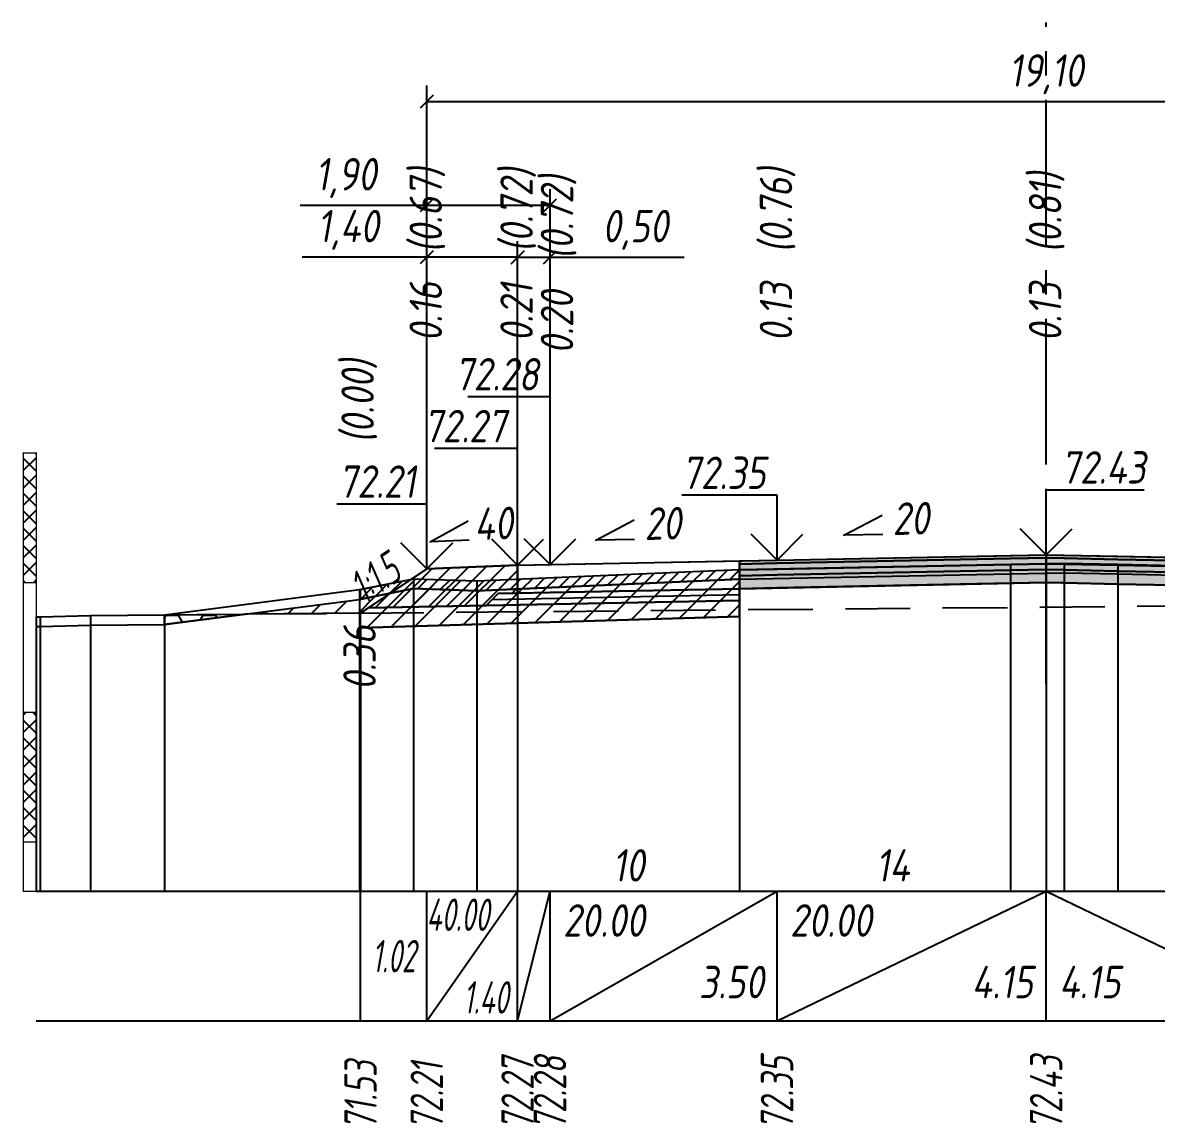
# Model space of a CAD drawing. Extents: x -717 to 1451, y -133302 to 233.
# Drawn here: x 78.9 to 166.4, y -9494.9 to -9410 of the extents above; entities that cross this region are included whole.
import ezdxf
from ezdxf.enums import TextEntityAlignment as Align

# ---------------------------------------------------------------- set-up
doc = ezdxf.new("R2010")
doc.units = 0
doc.linetypes.add('осевая2', pattern=[1.125, 0.75, -0.125, 0.125, -0.125])
doc.linetypes.add('штриховая', pattern=[0.75, 0.5, -0.25])
for name, color, linetype in [('Интерполированный поперечник', 2, 'Continuous'), ('Код_514', 1, 'Continuous'), ('Контур_0', 7, 'Continuous'), ('Контур_2521', 7, 'Continuous'), ('Контур_2564', 7, 'Continuous'), ('Контур_2660', 7, 'Continuous'), ('Контур_2665', 7, 'Continuous'), ('Контур_400', 7, 'Continuous'), ('Контур_508', 7, 'Continuous'), ('Контур_512', 7, 'Continuous'), ('Контур_513', 7, 'Continuous'), ('Контур_818', 7, 'Continuous'), ('Красный поперечник', 1, 'Continuous'), ('Линейка абсолютных высот', 7, 'Continuous'), ('Объём_2501', 7, 'Continuous'), ('Объём_2564', 7, 'Continuous'), ('Объём_2650', 7, 'Continuous'), ('Объём_2660', 7, 'Continuous'), ('Объём_2661', 7, 'Continuous'), ('Объём_2665', 7, 'Continuous'), ('Объём_2666', 7, 'Continuous'), ('Объём_2667', 7, 'Continuous'), ('Объём_2668', 7, 'Continuous'), ('Объём_2669', 7, 'Continuous'), ('Объём_2675', 7, 'Continuous'), ('Объём_2753', 7, 'Continuous'), ('Ось', 1, 'осевая2'), ('Откосы', 7, 'Continuous'), ('Отметки покрытия', 7, 'Continuous'), ('Рабочие отметки', 7, 'Continuous'), ('Рабочие отметки доп.', 7, 'Continuous'), ('Слои выравнивания', 7, 'Continuous'), ('Таблица', 7, 'Continuous'), ('Уклоны проезжей части', 7, 'Continuous'), ('Черный поперечник', 3, 'Continuous')]:
    doc.layers.add(name, color=color, linetype=linetype)
for name, color, linetype, true_color in [('Контур_2540', 2, 'Continuous', 0xffff00), ('Контур_2560', 2, 'Continuous', 0xffff00), ('Контур_2561', 7, 'Continuous', 0xff8040), ('Контур_2562', 3, 'Continuous', 0x00ff00), ('Контур_2563', 7, 'Continuous', 0xff8000), ('Контур_2570', 7, 'Continuous', 0x80ff00), ('Контур_2725', 7, 'Continuous', 0x323232), ('Контур_2736', 4, 'Continuous', 0x00ffff), ('Контур_2737', 4, 'Continuous', 0x00ffff), ('Контур_2738', 4, 'Continuous', 0x00ffff), ('Контур_2739', 4, 'Continuous', 0x00ffff), ('Контур_2741', 4, 'Continuous', 0x00ffff), ('Контур_2742', 4, 'Continuous', 0x00ffff), ('Контур_2743', 4, 'Continuous', 0x00ffff), ('Контур_2744', 7, 'Continuous', 0xa4ffff), ('Контур_2745', 7, 'Continuous', 0xa4ffff), ('Контур_2747', 4, 'Continuous', 0x00ffff), ('Контур_2748', 4, 'Continuous', 0x00ffff), ('Контур_2749', 4, 'Continuous', 0x00ffff), ('Контур_2750', 4, 'Continuous', 0x00ffff), ('Контур_2751', 4, 'Continuous', 0x00ffff), ('Контур_2752', 4, 'Continuous', 0x00ffff), ('Контур_2760', 7, 'Continuous', 0x323232), ('Контур_2761', 7, 'Continuous', 0x323232), ('Контур_2762', 7, 'Continuous', 0x323232), ('Контур_2763', 7, 'Continuous', 0x323232), ('Контур_402', 7, 'Continuous', 0xff6464), ('Контур_703', 4, 'Continuous', 0x00ffff), ('Контур_705', 4, 'Continuous', 0x00ffff), ('Контур_707', 4, 'Continuous', 0x00ffff), ('Контур_720', 131, 'Continuous', 0xaaffff), ('Объём_2500', 7, 'Continuous', 0xc0c0c0), ('Объём_2520', 7, 'Continuous', 0x80ffff), ('Объём_2540', 2, 'Continuous', 0xffff00), ('Объём_2560', 2, 'Continuous', 0xffff00), ('Объём_2561', 7, 'Continuous', 0xff8040), ('Объём_2562', 3, 'Continuous', 0x00ff00), ('Объём_2563', 7, 'Continuous', 0xff8000), ('Объём_2570', 7, 'Continuous', 0x80ff00), ('Объём_2600', 7, 'Continuous', 0x808000), ('Объём_2746', 2, 'Continuous', 0xffff00)]:
    doc.layers.add(name, color=color, linetype=linetype, true_color=true_color)
doc.styles.get("Standard").update_dxf_attribs({"font": 'txt', "height": 2.5})
doc.styles.add('М', font='romand.shx', dxfattribs={"width": 0.8, "oblique": 10, "height": 2.5})
doc.dimstyles.new('ISO-25', dxfattribs={"dimtxt": 2.5, "dimasz": 2.5, "dimexe": 1.25, "dimexo": 0.625, "dimtad": 1, "dimtxsty": 'Standard', "dimcen": 2.5, "dimadec": 0, "dimazin": 0, "dimtfac": 1, "dimtmove": 0, "dimatfit": 3, "dimfxl": 1, "dimarcsym": 0})

# ---------------------------------------------------------------- blocks, each defined once
blk = doc.blocks.new('_Oblique')
at = {"color": 0, "linetype": 'ByBlock', "lineweight": -2}
blk.add_line((-0.5, -0.5), (0.5, 0.5), dxfattribs=at)
blk = doc.blocks.new('*D210')
at = {"color": 0, "lineweight": -2, "transparency": 16777216}
for p, q in [((110.108, -9451.576), (110.108, -9426.856)), ((117.108, -9451.296), (117.108, -9426.856)), ((110.108, -9428.106), (100.503, -9428.106)), ((117.108, -9428.106), (110.108, -9428.106))]:
    blk.add_line(p, q, dxfattribs=at)
at = {"layer": 'Defpoints', "color": 0, "transparency": 16777216}
for p in [(117.108, -9428.106), (110.108, -9452.201), (117.108, -9451.921)]:
    blk.add_point(p, dxfattribs=at)
at = {"color": 0, "lineweight": -2, "transparency": 16777216, "rotation": 180}
blk.add_blockref('_Oblique', (110.108, -9428.106), dxfattribs=at)
at = {"color": 0, "lineweight": -2, "transparency": 16777216}
blk.add_blockref('_Oblique', (117.108, -9428.106), dxfattribs=at)
at = {"color": 0, "transparency": 16777216, "insert": (104.043, -9425.993), "char_height": 2.5, "width": 8.75, "attachment_point": 5, "style": 'М'}
blk.add_mtext('1,40', dxfattribs=at)
blk = doc.blocks.new('*D212')
at = {"color": 0, "lineweight": -2, "transparency": 16777216}
for p, q in [((117.108, -9451.296), (117.108, -9426.856)), ((119.608, -9451.246), (119.608, -9426.856)), ((117.108, -9428.106), (119.608, -9428.106)), ((119.608, -9428.106), (129.95, -9428.106))]:
    blk.add_line(p, q, dxfattribs=at)
at = {"layer": 'Defpoints', "color": 0, "transparency": 16777216}
for p in [(119.608, -9428.106), (117.108, -9451.921), (119.608, -9451.871)]:
    blk.add_point(p, dxfattribs=at)
at = {"color": 0, "lineweight": -2, "transparency": 16777216, "rotation": 180}
blk.add_blockref('_Oblique', (117.108, -9428.106), dxfattribs=at)
at = {"color": 0, "lineweight": -2, "transparency": 16777216}
blk.add_blockref('_Oblique', (119.608, -9428.106), dxfattribs=at)
at = {"color": 0, "transparency": 16777216, "insert": (126.189, -9425.993), "char_height": 2.5, "width": 9.16667, "attachment_point": 5, "style": 'М'}
blk.add_mtext('0,50', dxfattribs=at)
blk = doc.blocks.new('*D215')
at = {"color": 0, "lineweight": -2, "transparency": 16777216}
for p, q in [((110.108, -9451.576), (110.108, -9422.856)), ((119.608, -9451.246), (119.608, -9422.856)), ((110.108, -9424.106), (100.335, -9424.106)), ((119.608, -9424.106), (110.108, -9424.106))]:
    blk.add_line(p, q, dxfattribs=at)
at = {"layer": 'Defpoints', "color": 0, "transparency": 16777216}
for p in [(119.608, -9424.106), (110.108, -9452.201), (119.608, -9451.871)]:
    blk.add_point(p, dxfattribs=at)
at = {"color": 0, "lineweight": -2, "transparency": 16777216, "rotation": 180}
blk.add_blockref('_Oblique', (110.108, -9424.106), dxfattribs=at)
at = {"color": 0, "lineweight": -2, "transparency": 16777216}
blk.add_blockref('_Oblique', (119.608, -9424.106), dxfattribs=at)
at = {"color": 0, "transparency": 16777216, "insert": (103.875, -9421.993), "char_height": 2.5, "width": 8.75, "attachment_point": 5, "style": 'М'}
blk.add_mtext('1,90', dxfattribs=at)
blk = doc.blocks.new('*D216')
at = {"color": 0, "lineweight": -2, "transparency": 16777216}
for p, q in [((110.108, -9451.576), (110.108, -9414.856)), ((205.608, -9451.576), (205.608, -9414.856)), ((110.108, -9416.106), (205.608, -9416.106))]:
    blk.add_line(p, q, dxfattribs=at)
at = {"layer": 'Defpoints', "color": 0, "transparency": 16777216}
for p in [(205.608, -9416.106), (110.108, -9452.201), (205.608, -9452.201)]:
    blk.add_point(p, dxfattribs=at)
at = {"color": 0, "lineweight": -2, "transparency": 16777216, "rotation": 180}
blk.add_blockref('_Oblique', (110.108, -9416.106), dxfattribs=at)
at = {"color": 0, "lineweight": -2, "transparency": 16777216}
blk.add_blockref('_Oblique', (205.608, -9416.106), dxfattribs=at)
at = {"color": 0, "transparency": 16777216, "insert": (157.858, -9413.993), "char_height": 2.5, "width": 10.41667, "attachment_point": 5, "style": 'М'}
blk.add_mtext('19,10', dxfattribs=at)

msp = doc.modelspace()

# ---------------------------------------------------------------- hatches: boundary and pattern name
at = {"layer": 'Линейка абсолютных высот'}
h = msp.add_hatch(dxfattribs=at)
h.set_pattern_fill('ANSI37', scale=0.3, style=0)
h.paths.add_polyline_path([(80, -9453.193), (80, -9443.193), (79, -9443.193), (79, -9453.193)])
h = msp.add_hatch(dxfattribs=at)
h.set_pattern_fill('ANSI37', scale=0.3, style=0)
h.paths.add_polyline_path([(80, -9473.193), (80, -9463.193), (79, -9463.193), (79, -9473.193)])
at = {"layer": 'Объём_2563'}
h = msp.add_hatch(dxfattribs=at)
h.set_pattern_fill('ANSI31', color=256, scale=0.3)
h.paths.add_polyline_path([(110.108, -9452.138), (117.108, -9451.858), (117.108, -9454.008), (115.608, -9454.038), (114.689, -9454.957), (105.608, -9455.138)])
at = {"layer": 'Объём_2570'}
h = msp.add_hatch(dxfattribs=at)
h.set_pattern_fill('ANSI31', color=256, scale=0.2)
h.paths.add_polyline_path([(134.211, -9452.93), (113.955, -9453.818), (109.093, -9453.649), (105, -9454.47), (105, -9453.72), (109.093, -9452.899), (113.955, -9453.068), (134.211, -9452.18)])
at = {"layer": 'Объём_2600'}
h = msp.add_hatch(dxfattribs=at)
h.set_pattern_fill('ANSI31', color=6, scale=0.4)
h.paths.add_polyline_path([(105, -9456.679), (105, -9455.543), (96.12, -9455.621), (104.912, -9454.488), (109.093, -9453.649), (113.955, -9453.818), (134.211, -9452.93), (134.211, -9455.803)])
h = msp.add_hatch(dxfattribs=at)
h.set_pattern_fill('HONEY', color=5, scale=0.3)
h.paths.add_polyline_path([(89.879, -9456.426), (89.879, -9455.676), (96.12, -9455.621)])
at = {"layer": 'Слои выравнивания'}
for color, points in [(2, [(134.211, -9451.516), (137.108, -9451.458), (155.121, -9451.098), (157.858, -9451.043), (157.858, -9451.293), (155.121, -9451.348), (137.108, -9451.708), (134.211, -9451.766)]), (3, [(134.211, -9451.766), (137.108, -9451.708), (155.121, -9451.348), (157.858, -9451.293), (157.858, -9451.743), (155.121, -9451.798), (137.108, -9452.158), (134.211, -9452.216)]), (2, [(157.858, -9451.043), (159.257, -9451.071), (163.376, -9451.154), (178.608, -9451.458), (184.381, -9451.574), (184.381, -9451.824), (178.608, -9451.708), (163.376, -9451.404), (159.257, -9451.321), (157.858, -9451.293)]), (3, [(157.858, -9451.293), (159.257, -9451.321), (163.376, -9451.404), (178.608, -9451.708), (184.381, -9451.824), (184.381, -9452.274), (178.608, -9452.158), (163.376, -9451.854), (159.257, -9451.771), (157.858, -9451.743)]), (4, [(134.211, -9452.216), (137.108, -9452.158), (155.121, -9451.798), (157.858, -9451.743), (157.858, -9452.193), (155.121, -9452.248), (137.108, -9452.608), (134.211, -9452.666)]), (5, [(134.211, -9452.666), (137.108, -9452.608), (155.121, -9452.248), (157.858, -9452.193), (157.858, -9453.193), (155.121, -9453.248), (137.108, -9453.608), (134.211, -9453.666)]), (4, [(157.858, -9451.743), (159.257, -9451.771), (163.376, -9451.854), (178.608, -9452.158), (184.381, -9452.274), (184.381, -9452.724), (178.608, -9452.608), (163.376, -9452.304), (159.257, -9452.221), (157.858, -9452.193)]), (5, [(157.858, -9452.193), (159.257, -9452.221), (163.376, -9452.304), (178.608, -9452.608), (184.381, -9452.724), (184.381, -9453.724), (178.608, -9453.608), (163.376, -9453.304), (159.257, -9453.221), (157.858, -9453.193)])]:
    msp.add_hatch(color=color, dxfattribs=at).paths.add_polyline_path(points)

# ---------------------------------------------------------------- linework, layer by layer
at = {"layer": 'Интерполированный поперечник', "linetype": 'штриховая', "ltscale": 10, "flags": 128}
msp.add_lwpolyline([(89.879, -9455.676), (213.9, -9454.591)], dxfattribs=at)
at = {"layer": 'Код_514'}
for p, q in [((105, -9487), (105, -9477)), ((110.108, -9487), (110.108, -9477)), ((110.108, -9487), (117.108, -9477)), ((117.108, -9487), (117.108, -9477)), ((117.108, -9487), (119.608, -9477)), ((119.608, -9487), (119.608, -9477)), ((119.608, -9487), (137.108, -9477)), ((137.108, -9487), (137.108, -9477)), ((137.108, -9487), (157.858, -9477)), ((157.858, -9487), (157.858, -9477)), ((157.858, -9477), (178.608, -9487))]:
    msp.add_line(p, q, dxfattribs=at)
at = {"layer": 'Контур_0', "flags": 128}
for points in [[(119.608, -9453.958), (117.108, -9454.008), (117.108, -9451.858), (134.211, -9451.516), (134.211, -9453.666), (119.608, -9453.958), (119.608, -9453.958)], [(110.108, -9452.138), (105, -9455.543), (105, -9455.543), (105, -9455.543), (105, -9455.543), (105, -9455.543), (105, -9455.543), (105, -9455.543), (105, -9455.543), (105, -9455.543), (105, -9455.543), (105, -9455.543), (105, -9455.543), (105, -9455.543), (105, -9455.543), (105, -9455.543)], [(110.108, -9452.138), (105, -9455.543), (105, -9455.543), (105, -9455.543), (105, -9455.543), (105, -9455.543), (105, -9455.543), (105, -9455.543), (105, -9455.543), (105, -9455.543), (105, -9455.543), (105, -9455.543), (105, -9455.543), (105, -9455.543), (105, -9455.543), (105, -9455.543), (105, -9455.543), (105, -9455.543), (105, -9455.543), (105, -9455.543), (105, -9455.543), (105, -9455.543), (105, -9455.543), (105, -9455.543), (105, -9455.543), (105, -9455.543), (105, -9455.543), (105, -9455.543), (105, -9455.543), (105, -9455.543)], [(105.608, -9455.138), (114.689, -9454.957), (115.608, -9454.038), (117.108, -9454.008)], [(115.608, -9454.038), (134.211, -9453.666), (134.211, -9454.566), (114.689, -9454.957), (115.608, -9454.038), (115.608, -9454.038)]]:
    msp.add_lwpolyline(points, dxfattribs=at)
at = {"layer": 'Контур_2521', "color": 250, "flags": 128}
msp.add_lwpolyline([(115.148, -9454.498), (134.211, -9454.116)], dxfattribs=at)
at = {"layer": 'Контур_2540', "flags": 128}
msp.add_lwpolyline([(105.608, -9455.138), (134.211, -9454.566), (134.211, -9455.803), (105, -9456.679), (105, -9455.543), (105.608, -9455.138), (105.608, -9455.138)], dxfattribs=at)
at = {"layer": 'Контур_2560', "flags": 128}
msp.add_lwpolyline([(110.108, -9452.138), (110.108, -9452.138), (110.108, -9452.138), (117.108, -9451.858)], dxfattribs=at)
at = {"layer": 'Контур_2561', "flags": 128}
msp.add_lwpolyline([(117.108, -9451.858), (117.108, -9451.858), (110.108, -9452.138), (110.108, -9452.138), (117.108, -9451.858)], dxfattribs=at)
at = {"layer": 'Контур_2562', "flags": 128}
msp.add_lwpolyline([(110.108, -9452.138), (110.108, -9452.138), (110.108, -9452.138), (110.108, -9452.138), (110.108, -9452.138)], dxfattribs=at)
at = {"layer": 'Контур_2563', "flags": 128}
msp.add_lwpolyline([(110.108, -9452.138), (117.108, -9451.858), (117.108, -9454.008), (115.608, -9454.038), (114.689, -9454.957), (105.608, -9455.138), (110.108, -9452.138), (110.108, -9452.138)], dxfattribs=at)
at = {"layer": 'Контур_2564', "flags": 128}
msp.add_lwpolyline([(110.108, -9452.138), (117.108, -9451.858)], dxfattribs=at)
at = {"layer": 'Контур_2570', "flags": 128}
msp.add_lwpolyline([(80, -9456.581), (80.306, -9456.576), (84.175, -9456.484), (89.879, -9456.426), (89.879, -9456.426), (104.912, -9454.488), (109.093, -9453.649), (113.955, -9453.818), (134.211, -9452.93), (155.121, -9452.515), (157.858, -9452.465), (159.257, -9452.44), (163.376, -9452.514), (184.381, -9453.011), (201.356, -9454.122), (204.824, -9454.383), (204.824, -9453.633), (206.771, -9453.781), (213.9, -9454.591), (217.213, -9454.081), (224.265, -9453.413), (231.599, -9453.553), (244.62, -9453.768)], dxfattribs=at)
at = {"layer": 'Контур_2660', "flags": 128}
msp.add_lwpolyline([(105, -9456.679), (134.211, -9455.803)], dxfattribs=at)
at = {"layer": 'Контур_2665', "flags": 128}
msp.add_lwpolyline([(110.108, -9452.138), (110.108, -9452.138)], dxfattribs=at)
at = {"layer": 'Контур_2725', "flags": 128}
msp.add_lwpolyline([(134.211, -9453.666), (137.108, -9453.608), (155.121, -9453.248), (157.858, -9453.193), (159.257, -9453.221), (163.376, -9453.304), (178.608, -9453.608), (184.381, -9453.724)], dxfattribs=at)
at = {"layer": 'Контур_2736', "flags": 128}
msp.add_lwpolyline([(110.108, -9452.138), (105, -9455.543)], dxfattribs=at)
at = {"layer": 'Контур_2737', "flags": 128}
msp.add_lwpolyline([(105, -9455.543), (105, -9455.543)], dxfattribs=at)
at = {"layer": 'Контур_2738', "flags": 128}
msp.add_lwpolyline([(105, -9455.543), (105, -9455.543)], dxfattribs=at)
at = {"layer": 'Контур_2739', "flags": 128}
msp.add_lwpolyline([(105, -9455.543), (105, -9455.543)], dxfattribs=at)
at = {"layer": 'Контур_2741', "flags": 128}
msp.add_lwpolyline([(105, -9455.543), (105, -9455.543)], dxfattribs=at)
at = {"layer": 'Контур_2742', "flags": 128}
msp.add_lwpolyline([(105, -9455.543), (105, -9455.543)], dxfattribs=at)
at = {"layer": 'Контур_2743', "flags": 128}
msp.add_lwpolyline([(105, -9455.543), (105, -9455.543)], dxfattribs=at)
at = {"layer": 'Контур_2744', "flags": 128}
msp.add_lwpolyline([(105, -9455.543), (105, -9455.543)], dxfattribs=at)
msp.add_lwpolyline([(105, -9455.543), (105, -9455.543)], dxfattribs=at)
msp.add_lwpolyline([(105, -9455.543), (105, -9455.543)], dxfattribs=at)
msp.add_lwpolyline([(105, -9455.543), (105, -9455.543)], dxfattribs=at)
msp.add_lwpolyline([(105, -9455.543), (105, -9455.543)], dxfattribs=at)
msp.add_lwpolyline([(105, -9455.543), (105, -9455.543)], dxfattribs=at)
at = {"layer": 'Контур_2745', "flags": 128}
msp.add_lwpolyline([(105, -9455.543), (105, -9455.543)], dxfattribs=at)
msp.add_lwpolyline([(105, -9455.543), (105, -9455.543)], dxfattribs=at)
msp.add_lwpolyline([(105, -9455.543), (105, -9455.543)], dxfattribs=at)
msp.add_lwpolyline([(105, -9455.543), (105, -9455.543)], dxfattribs=at)
msp.add_lwpolyline([(105, -9455.543), (105, -9455.543)], dxfattribs=at)
msp.add_lwpolyline([(105, -9455.543), (105, -9455.543)], dxfattribs=at)
at = {"layer": 'Контур_2747', "flags": 128}
msp.add_lwpolyline([(105, -9455.543), (105, -9455.543)], dxfattribs=at)
at = {"layer": 'Контур_2748', "flags": 128}
msp.add_lwpolyline([(105, -9455.543), (105, -9455.543)], dxfattribs=at)
at = {"layer": 'Контур_2749', "flags": 128}
msp.add_lwpolyline([(105, -9455.543), (105, -9455.543)], dxfattribs=at)
at = {"layer": 'Контур_2750', "flags": 128}
msp.add_lwpolyline([(105, -9455.543), (105, -9455.543)], dxfattribs=at)
at = {"layer": 'Контур_2751', "flags": 128}
msp.add_lwpolyline([(105, -9455.543), (105, -9455.543)], dxfattribs=at)
at = {"layer": 'Контур_2752', "flags": 128}
msp.add_lwpolyline([(105, -9455.543), (105, -9455.543)], dxfattribs=at)
at = {"layer": 'Контур_2760', "flags": 128}
msp.add_lwpolyline([(134.211, -9451.516), (137.108, -9451.458), (155.121, -9451.098), (157.858, -9451.043), (159.257, -9451.071), (163.376, -9451.154), (178.608, -9451.458), (184.381, -9451.574)], dxfattribs=at)
at = {"layer": 'Контур_2761', "flags": 128}
msp.add_lwpolyline([(134.211, -9451.766), (137.108, -9451.708), (155.121, -9451.348), (157.858, -9451.293), (159.257, -9451.321), (163.376, -9451.404), (178.608, -9451.708), (184.381, -9451.824)], dxfattribs=at)
at = {"layer": 'Контур_2762', "flags": 128}
msp.add_lwpolyline([(134.211, -9452.216), (137.108, -9452.158), (155.121, -9451.798), (157.858, -9451.743), (159.257, -9451.771), (163.376, -9451.854), (178.608, -9452.158), (184.381, -9452.274)], dxfattribs=at)
at = {"layer": 'Контур_2763', "flags": 128}
msp.add_lwpolyline([(134.211, -9452.666), (137.108, -9452.608), (155.121, -9452.248), (157.858, -9452.193), (159.257, -9452.221), (163.376, -9452.304), (178.608, -9452.608), (184.381, -9452.724)], dxfattribs=at)
at = {"layer": 'Контур_400', "flags": 128}
for points in [[(117.108, -9451.858), (119.608, -9451.808), (119.608, -9451.808), (119.608, -9451.808), (119.608, -9451.808), (119.608, -9451.808), (119.608, -9451.808), (137.108, -9451.458), (157.858, -9451.043)], [(157.858, -9451.043), (178.608, -9451.458), (196.108, -9451.808), (196.108, -9451.808), (196.108, -9451.808), (196.108, -9451.808), (196.108, -9451.808), (196.108, -9451.808), (198.608, -9451.858)]]:
    msp.add_lwpolyline(points, dxfattribs=at)
at = {"layer": 'Контур_402', "flags": 128}
msp.add_lwpolyline([(105, -9456.679), (134.211, -9455.803), (134.211, -9453.666), (157.858, -9453.193), (184.381, -9453.724), (184.381, -9455.889), (212.499, -9456.733)], dxfattribs=at)
at = {"layer": 'Контур_508', "flags": 128}
msp.add_lwpolyline([(105, -9456.679), (134.211, -9455.803), (134.211, -9453.666), (157.858, -9453.193), (184.381, -9453.724), (184.381, -9455.889), (212.499, -9456.733), (212.9, -9457), (214.9, -9457), (219.62, -9453.853)], dxfattribs=at)
at = {"layer": 'Контур_512', "flags": 128}
msp.add_lwpolyline([(105, -9456.679), (134.211, -9455.803)], dxfattribs=at)
at = {"layer": 'Контур_513', "flags": 128}
msp.add_lwpolyline([(105, -9456.679), (134.211, -9455.803), (134.211, -9453.666), (157.858, -9453.193), (184.381, -9453.724), (184.381, -9455.889), (212.499, -9456.733), (212.9, -9457), (214.9, -9457), (219.62, -9453.853)], dxfattribs=at)
at = {"layer": 'Контур_703', "flags": 128}
for points in [[(110.108, -9452.138), (105, -9455.543)], [(105, -9455.543), (105, -9455.543)]]:
    msp.add_lwpolyline(points, dxfattribs=at)
at = {"layer": 'Контур_705', "flags": 128}
msp.add_lwpolyline([(105, -9455.543), (105, -9455.543)], dxfattribs=at)
at = {"layer": 'Контур_707', "flags": 128}
msp.add_lwpolyline([(105, -9455.543), (105, -9455.543)], dxfattribs=at)
at = {"layer": 'Контур_720', "flags": 128}
msp.add_lwpolyline([(105, -9455.543), (105, -9455.543)], dxfattribs=at)
at = {"layer": 'Контур_818', "flags": 128}
msp.add_lwpolyline([(105, -9454.47), (109.093, -9453.649), (113.955, -9453.818), (134.211, -9452.93), (155.121, -9452.515), (157.858, -9452.465), (159.257, -9452.44), (163.376, -9452.514), (184.381, -9453.011), (201.356, -9454.122), (204.824, -9454.383), (204.824, -9453.633), (206.771, -9453.781), (213.9, -9454.591), (217.213, -9454.081), (219.62, -9453.853)], dxfattribs=at)
at = {"layer": 'Красный поперечник'}
for p, q in [((119.608, -9451.808), (137.108, -9451.458)), ((137.108, -9451.458), (157.858, -9451.043)), ((157.858, -9451.043), (178.608, -9451.458)), ((105, -9455.543), (110.108, -9452.138)), ((110.108, -9452.138), (117.108, -9451.858)), ((117.108, -9451.858), (119.608, -9451.808)), ((134.211, -9455.803), (134.211, -9477)), ((105, -9456.679), (105, -9477))]:
    msp.add_line(p, q, dxfattribs=at)
at = {"layer": 'Линейка абсолютных высот', "color": 7, "const_width": 0.1, "flags": 128}
for points in [[(80, -9453.193), (80, -9443.193), (79, -9443.193), (79, -9453.193), (80, -9453.193)], [(80, -9463.193), (80, -9453.193), (79, -9453.193), (79, -9463.193), (80, -9463.193)], [(80, -9473.193), (80, -9463.193), (79, -9463.193), (79, -9473.193), (80, -9473.193)], [(80, -9477), (80, -9473.193), (79, -9473.193), (79, -9477), (80, -9477)]]:
    msp.add_lwpolyline(points, dxfattribs=at)
at = {"layer": 'Объём_2500', "flags": 128}
msp.add_lwpolyline([(119.608, -9453.958), (117.108, -9454.008), (117.108, -9451.858), (134.211, -9451.516), (134.211, -9453.666), (119.608, -9453.958), (119.608, -9453.958)], dxfattribs=at)
at = {"layer": 'Объём_2501', "flags": 128}
for points in [[(117.108, -9451.858), (119.608, -9451.808), (119.608, -9451.808), (119.608, -9451.808), (119.608, -9451.808), (119.608, -9451.808), (119.608, -9451.808), (137.108, -9451.458), (157.858, -9451.043)], [(157.858, -9451.043), (178.608, -9451.458), (196.108, -9451.808), (196.108, -9451.808), (196.108, -9451.808), (196.108, -9451.808), (196.108, -9451.808), (196.108, -9451.808), (198.608, -9451.858)]]:
    msp.add_lwpolyline(points, dxfattribs=at)
at = {"layer": 'Объём_2520', "color": 250, "flags": 128}
msp.add_lwpolyline([(115.608, -9454.038), (134.211, -9453.666), (134.211, -9454.566), (114.689, -9454.957), (115.608, -9454.038), (115.608, -9454.038)], dxfattribs=at)
at = {"layer": 'Объём_2540', "flags": 128}
msp.add_lwpolyline([(105.608, -9455.138), (134.211, -9454.566), (134.211, -9455.803), (105, -9456.679), (105, -9455.543), (105.608, -9455.138), (105.608, -9455.138)], dxfattribs=at)
at = {"layer": 'Объём_2560', "flags": 128}
msp.add_lwpolyline([(110.108, -9452.138), (110.108, -9452.138), (110.108, -9452.138), (117.108, -9451.858)], dxfattribs=at)
at = {"layer": 'Объём_2561', "flags": 128}
msp.add_lwpolyline([(117.108, -9451.858), (117.108, -9451.858), (110.108, -9452.138), (110.108, -9452.138), (117.108, -9451.858)], dxfattribs=at)
at = {"layer": 'Объём_2562', "flags": 128}
msp.add_lwpolyline([(110.108, -9452.138), (110.108, -9452.138), (110.108, -9452.138), (110.108, -9452.138), (110.108, -9452.138)], dxfattribs=at)
at = {"layer": 'Объём_2563', "color": 250, "flags": 128}
msp.add_lwpolyline([(110.108, -9452.138), (117.108, -9451.858), (117.108, -9454.008), (115.608, -9454.038), (114.689, -9454.957), (105.608, -9455.138), (110.108, -9452.138), (110.108, -9452.138)], dxfattribs=at)
at = {"layer": 'Объём_2564', "flags": 128}
msp.add_lwpolyline([(110.108, -9452.138), (117.108, -9451.858)], dxfattribs=at)
at = {"layer": 'Объём_2570', "flags": 128}
msp.add_lwpolyline([(134.211, -9452.93), (134.211, -9452.93), (113.955, -9453.818), (109.093, -9453.649), (105, -9454.47), (105, -9453.72), (109.093, -9452.899), (113.955, -9453.068), (134.211, -9452.18), (134.211, -9452.18), (134.211, -9452.93), (134.211, -9452.93), (134.211, -9452.93)], dxfattribs=at)
at = {"layer": 'Объём_2600', "color": 5, "flags": 128}
msp.add_lwpolyline([(89.879, -9456.426), (89.879, -9455.676), (96.12, -9455.621), (89.879, -9456.426), (89.879, -9456.426)], dxfattribs=at)
at = {"layer": 'Объём_2650', "color": 6, "flags": 128}
msp.add_lwpolyline([(105, -9456.679), (105, -9455.543), (96.12, -9455.621), (104.912, -9454.488), (109.093, -9453.649), (113.955, -9453.818), (134.211, -9452.93), (134.211, -9455.803), (105, -9456.679), (105, -9456.679)], dxfattribs=at)
at = {"layer": 'Объём_2660', "flags": 128}
msp.add_lwpolyline([(105, -9456.679), (134.211, -9455.803)], dxfattribs=at)
at = {"layer": 'Объём_2661', "flags": 128}
msp.add_lwpolyline([(110.108, -9452.138), (105, -9455.543)], dxfattribs=at)
at = {"layer": 'Объём_2665', "flags": 128}
msp.add_lwpolyline([(110.108, -9452.138), (110.108, -9452.138)], dxfattribs=at)
at = {"layer": 'Объём_2666', "flags": 128}
msp.add_lwpolyline([(110.108, -9452.138), (105, -9455.543)], dxfattribs=at)
at = {"layer": 'Объём_2667', "flags": 128}
msp.add_lwpolyline([(105, -9455.543), (105, -9455.543)], dxfattribs=at)
msp.add_lwpolyline([(105, -9455.543), (105, -9455.543)], dxfattribs=at)
at = {"layer": 'Объём_2668', "flags": 128}
msp.add_lwpolyline([(105, -9455.543), (105, -9455.543)], dxfattribs=at)
msp.add_lwpolyline([(105, -9455.543), (105, -9455.543)], dxfattribs=at)
at = {"layer": 'Объём_2669', "flags": 128}
msp.add_lwpolyline([(105, -9455.543), (105, -9455.543)], dxfattribs=at)
msp.add_lwpolyline([(105, -9455.543), (105, -9455.543)], dxfattribs=at)
at = {"layer": 'Объём_2675', "flags": 128}
msp.add_lwpolyline([(105, -9455.543), (105, -9455.543)], dxfattribs=at)
msp.add_lwpolyline([(105, -9455.543), (105, -9455.543)], dxfattribs=at)
msp.add_lwpolyline([(105, -9455.543), (105, -9455.543)], dxfattribs=at)
msp.add_lwpolyline([(105, -9455.543), (105, -9455.543)], dxfattribs=at)
msp.add_lwpolyline([(105, -9455.543), (105, -9455.543)], dxfattribs=at)
msp.add_lwpolyline([(105, -9455.543), (105, -9455.543)], dxfattribs=at)
msp.add_lwpolyline([(105, -9455.543), (105, -9455.543)], dxfattribs=at)
msp.add_lwpolyline([(105, -9455.543), (105, -9455.543)], dxfattribs=at)
msp.add_lwpolyline([(105, -9455.543), (105, -9455.543)], dxfattribs=at)
msp.add_lwpolyline([(105, -9455.543), (105, -9455.543)], dxfattribs=at)
msp.add_lwpolyline([(105, -9455.543), (105, -9455.543)], dxfattribs=at)
msp.add_lwpolyline([(105, -9455.543), (105, -9455.543)], dxfattribs=at)
at = {"layer": 'Объём_2746', "flags": 128}
msp.add_lwpolyline([(109.093, -9453.649), (113.955, -9453.818), (134.211, -9452.93), (134.211, -9455.803), (105, -9456.679), (105, -9455.543), (107.303, -9454.008), (109.093, -9453.649), (109.093, -9453.649)], dxfattribs=at)
at = {"layer": 'Объём_2753', "flags": 128}
msp.add_lwpolyline([(134.211, -9451.516), (134.211, -9451.516)], dxfattribs=at)
at = {"layer": 'Ось', "ltscale": 15}
msp.add_line((157.858, -9460.971), (157.858, -9410.014), dxfattribs=at)
at = {"layer": 'Откосы', "color": 1, "flags": 128}
for points in [[(145.257, -9449.484), (142.257, -9449.544), (145.227, -9447.984)], [(113.362, -9449.936), (110.364, -9450.056), (113.302, -9448.437)], [(126.132, -9449.867), (123.132, -9449.927), (126.102, -9448.367)]]:
    msp.add_lwpolyline(points, dxfattribs=at)
at = {"layer": 'Отметки покрытия', "color": 1}
for p, q in [((119.608, -9438.858), (113.258, -9438.858)), ((119.608, -9451.808), (119.608, -9438.858)), ((117.108, -9442.858), (110.708, -9442.858)), ((117.108, -9451.858), (117.108, -9442.858)), ((157.858, -9451.043), (157.858, -9446.043)), ((157.858, -9446.043), (165.408, -9446.043)), ((110.108, -9447.138), (103.158, -9447.138)), ((110.108, -9452.138), (110.108, -9447.138)), ((137.108, -9446.458), (129.758, -9446.458)), ((137.108, -9451.458), (137.108, -9446.458)), ((119.608, -9451.808), (117.608, -9449.808)), ((119.608, -9451.808), (121.608, -9449.808)), ((137.108, -9451.458), (135.108, -9449.458)), ((137.108, -9451.458), (139.108, -9449.458)), ((157.858, -9451.043), (155.858, -9449.043)), ((157.858, -9451.043), (159.858, -9449.043)), ((110.108, -9452.138), (108.108, -9450.138)), ((110.108, -9452.138), (112.108, -9450.138)), ((117.108, -9451.858), (115.108, -9449.858)), ((117.108, -9451.858), (119.108, -9449.858))]:
    msp.add_line(p, q, dxfattribs=at)
at = {"layer": 'Слои выравнивания'}
for p, q in [((134.211, -9451.516), (134.211, -9477)), ((157.858, -9451.043), (157.858, -9477)), ((117.108, -9451.858), (117.108, -9477))]:
    msp.add_line(p, q, dxfattribs=at)
at = {"layer": 'Слои выравнивания', "color": 2, "flags": 128}
for points in [[(134.211, -9451.516), (137.108, -9451.458), (155.121, -9451.098), (157.858, -9451.043), (157.858, -9451.293), (155.121, -9451.348), (137.108, -9451.708), (134.211, -9451.766)], [(157.858, -9451.043), (159.257, -9451.071), (163.376, -9451.154), (178.608, -9451.458), (184.381, -9451.574), (184.381, -9451.824), (178.608, -9451.708), (163.376, -9451.404), (159.257, -9451.321), (157.858, -9451.293)]]:
    msp.add_lwpolyline(points, close=True, dxfattribs=at)
at = {"layer": 'Слои выравнивания', "color": 3, "flags": 128}
for points in [[(134.211, -9451.766), (137.108, -9451.708), (155.121, -9451.348), (157.858, -9451.293), (157.858, -9451.743), (155.121, -9451.798), (137.108, -9452.158), (134.211, -9452.216)], [(157.858, -9451.293), (159.257, -9451.321), (163.376, -9451.404), (178.608, -9451.708), (184.381, -9451.824), (184.381, -9452.274), (178.608, -9452.158), (163.376, -9451.854), (159.257, -9451.771), (157.858, -9451.743)]]:
    msp.add_lwpolyline(points, close=True, dxfattribs=at)
at = {"layer": 'Слои выравнивания', "color": 4, "flags": 128}
for points in [[(134.211, -9452.216), (137.108, -9452.158), (155.121, -9451.798), (157.858, -9451.743), (157.858, -9452.193), (155.121, -9452.248), (137.108, -9452.608), (134.211, -9452.666)], [(157.858, -9451.743), (159.257, -9451.771), (163.376, -9451.854), (178.608, -9452.158), (184.381, -9452.274), (184.381, -9452.724), (178.608, -9452.608), (163.376, -9452.304), (159.257, -9452.221), (157.858, -9452.193)]]:
    msp.add_lwpolyline(points, close=True, dxfattribs=at)
at = {"layer": 'Слои выравнивания', "color": 5, "flags": 128}
for points in [[(134.211, -9452.666), (137.108, -9452.608), (155.121, -9452.248), (157.858, -9452.193), (157.858, -9453.193), (155.121, -9453.248), (137.108, -9453.608), (134.211, -9453.666)], [(157.858, -9452.193), (159.257, -9452.221), (163.376, -9452.304), (178.608, -9452.608), (184.381, -9452.724), (184.381, -9453.724), (178.608, -9453.608), (163.376, -9453.304), (159.257, -9453.221), (157.858, -9453.193)]]:
    msp.add_lwpolyline(points, close=True, dxfattribs=at)
at = {"layer": 'Таблица'}
for p, q in [((80, -9477), (244.62, -9477)), ((80, -9487), (244.62, -9487))]:
    msp.add_line(p, q, dxfattribs=at)
at = {"layer": 'Черный поперечник', "color": 7}
for p, q in [((134.211, -9452.18), (134.211, -9477)), ((155.121, -9451.765), (155.121, -9477)), ((157.858, -9451.715), (157.858, -9477)), ((159.257, -9451.69), (159.257, -9477)), ((163.376, -9451.764), (163.376, -9477)), ((109.093, -9452.899), (109.093, -9477)), ((113.955, -9453.068), (113.955, -9477)), ((104.912, -9453.738), (104.912, -9477)), ((80, -9455.831), (80, -9477)), ((80.306, -9455.826), (80.306, -9477)), ((84.175, -9455.734), (84.175, -9477)), ((89.879, -9455.676), (89.879, -9477))]:
    msp.add_line(p, q, dxfattribs=at)
at = {"layer": 'Черный поперечник', "flags": 128}
msp.add_lwpolyline([(80, -9455.831), (80.306, -9455.826), (84.175, -9455.734), (89.879, -9455.676), (104.912, -9453.738), (109.093, -9452.899), (113.955, -9453.068), (134.211, -9452.18), (155.121, -9451.765), (157.858, -9451.715), (159.257, -9451.69), (163.376, -9451.764), (184.381, -9452.261), (201.356, -9453.372), (204.824, -9453.633), (206.771, -9453.781), (213.9, -9454.591), (217.213, -9454.081), (224.265, -9453.413), (231.599, -9453.553), (244.62, -9453.768)], dxfattribs=at)

# ---------------------------------------------------------------- texts
at = {"layer": 'Код_514', "style": 'М', "oblique": 10}
for s, width, p in [('40.00', 0.6, (110.071, -9477.556)), ('20.00', 0.8, (120.608, -9478)), ('20.00', 0.8, (138.108, -9478))]:
    msp.add_text(s, height=2.5, dxfattribs=dict(at, width=width)).set_placement(p, align=Align.TOP_LEFT)
at = {"layer": 'Код_514', "style": 'М', "oblique": 10, "width": 0.6}
msp.add_text('1.02', height=2.5, dxfattribs=at).set_placement((107.554, -9482), align=Align.MIDDLE_CENTER)
at = {"layer": 'Код_514', "style": 'М', "oblique": 10}
for s, width, p in [('3.50', 0.8, (136.108, -9486)), ('4.15', 0.8, (156.858, -9486)), ('1.40', 0.6, (116.404, -9487.184))]:
    msp.add_text(s, height=2.5, dxfattribs=dict(at, width=width)).set_placement(p, align=Align.BOTTOM_RIGHT)
at = {"layer": 'Код_514', "style": 'М', "oblique": 10, "width": 0.8}
msp.add_text('4.15', height=2.5, dxfattribs=at).set_placement((158.858, -9486), align=Align.BOTTOM_LEFT)
at = {"layer": 'Код_514', "style": 'М', "oblique": 10, "width": 0.7}
for s, p in [('71.53', (105, -9495.382)), ('72.21', (110.108, -9495.382)), ('72.27', (117.108, -9495.382)), ('72.28', (119.608, -9495.382)), ('72.35', (137.108, -9495.382)), ('72.43', (157.858, -9495.382))]:
    msp.add_text(s, height=2.5, rotation=90, dxfattribs=at).set_placement(p, align=Align.MIDDLE_LEFT)
at = {"layer": 'Отметки покрытия', "color": 1, "style": 'М', "oblique": 10, "width": 0.8}
for s, p in [('72.28', (118.749, -9439.127)), ('72.27', (116.249, -9443.127)), ('72.35', (136.249, -9446.727)), ('72.21', (109.249, -9447.407))]:
    msp.add_text(s, height=2.5, dxfattribs=at).set_placement(p, align=Align.BOTTOM_RIGHT)
msp.add_text('72.43', height=2.5, dxfattribs=at).set_placement((158.999, -9446.312), align=Align.BOTTOM_LEFT)
at = {"layer": 'Рабочие отметки', "color": 1, "style": 'М', "oblique": 10, "width": 0.8}
for s, p in [('0.16', (110.029, -9434.608)), ('0.21', (117.029, -9434.608)), ('0.20', (120.145, -9435.559)), ('0.13', (137.029, -9434.608)), ('0.13', (157.779, -9434.608))]:
    msp.add_text(s, height=2.5, rotation=90, dxfattribs=at).set_placement(p, align=Align.MIDDLE_LEFT)
msp.add_text('0.36', height=2.5, rotation=90, dxfattribs=at).set_placement((104.922, -9456.474), align=Align.MIDDLE_RIGHT)
at = {"layer": 'Рабочие отметки доп.', "color": 1, "style": 'М', "oblique": 10, "width": 0.8}
for s, p in [('(0.67)', (110.029, -9427.758)), ('(0.72)', (117.029, -9427.708)), ('(0.72)', (120.145, -9428.259)), ('(0.76)', (137.029, -9427.758)), ('(0.81)', (157.779, -9427.758)), ('(0.00)', (104.774, -9442.422))]:
    msp.add_text(s, height=2.5, rotation=90, dxfattribs=at).set_placement(p, align=Align.MIDDLE_LEFT)
at = {"layer": 'Слои выравнивания', "style": 'М', "oblique": 10, "width": 0.8}
for s, p in [('10', (125.659, -9477)), ('14', (146.034, -9477))]:
    msp.add_text(s, height=2.5, dxfattribs=at).set_placement(p, align=Align.BOTTOM_CENTER)
at = {"layer": 'Уклоны проезжей части', "color": 1, "style": 'М', "oblique": 10}
for s, rotation, width, p in [('20', 1.14576, 0.8, (147.463, -9450.251)), ('40', 2.29061, 0.8, (115.333, -9450.638)), ('20', 1.14576, 0.8, (128.338, -9450.634)), ('1:1.5', 33.69007, 0.6, (107.222, -9454.481))]:
    msp.add_text(s, height=2.5, rotation=rotation, dxfattribs=dict(at, width=width)).set_placement(p, align=Align.BOTTOM_CENTER)

# ---------------------------------------------------------------- dimensions: what is measured, and where the dimension line sits
at = {"color": 5}
dim = msp.add_linear_dim(base=(205.608, -9416.106), p1=(110.108, -9452.201), p2=(205.608, -9452.201), angle=180, dimstyle='ISO-25', override={"dimasz": 1, "dimlfac": 0.2, "dimzin": 0, "dimtxsty": 'М', "dimblk1": 'Oblique', "dimblk2": 'Oblique', "dimsah": 1}, dxfattribs=at)
dim.commit()
dim.dimension.update_dxf_attribs({"geometry": '*D216', "text_midpoint": (157.858, -9413.993)})
for base, p1, p2, picture, middle in [((119.608, -9424.106), (110.108, -9452.201), (119.608, -9451.871), '*D215', (103.875, -9424.106)), ((117.108, -9428.106), (110.108, -9452.201), (117.108, -9451.921), '*D210', (104.043, -9428.106)), ((119.608, -9428.106), (117.108, -9451.921), (119.608, -9451.871), '*D212', (126.189, -9428.106))]:
    dim = msp.add_linear_dim(base=base, p1=p1, p2=p2, angle=180, dimstyle='ISO-25', override={"dimasz": 1, "dimlfac": 0.2, "dimzin": 0, "dimtxsty": 'М', "dimblk1": 'Oblique', "dimblk2": 'Oblique', "dimsah": 1}, dxfattribs=at)
    dim.commit()
    dim.dimension.update_dxf_attribs({"geometry": picture, "text_midpoint": middle, "dimtype": 160})

doc.saveas('drawing.dxf')
